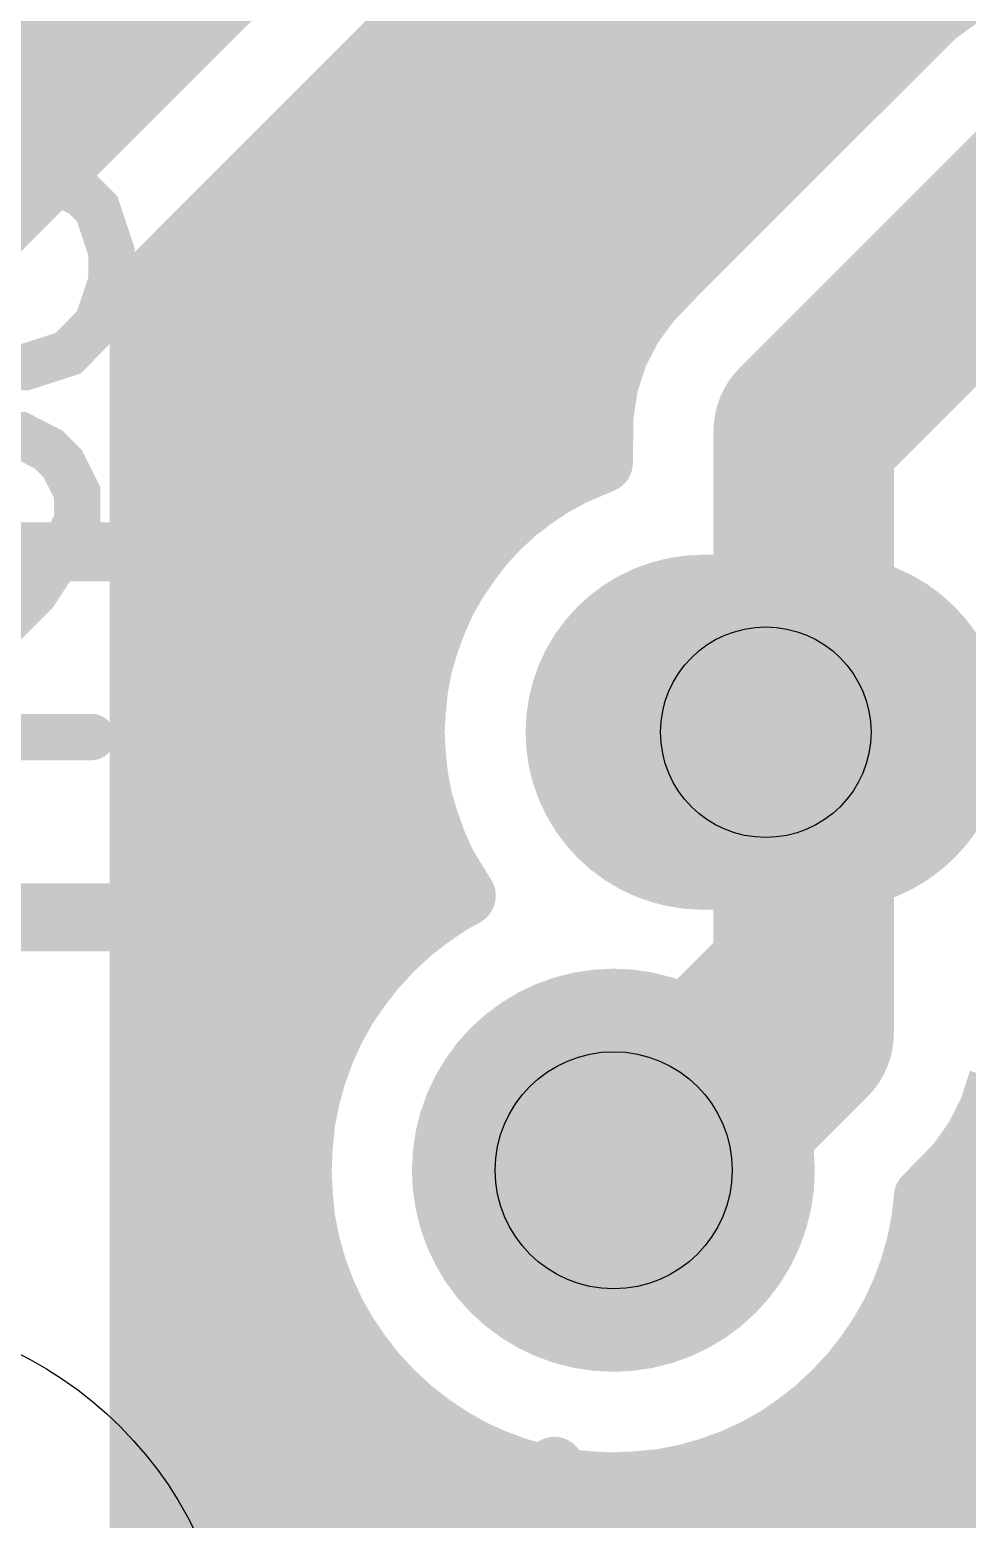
# Model space of a CAD drawing. Extents: x 0 to 2.03, y 0 to 1.72.
# Drawn here: x 0.2713 to 0.4272, y 0.2192 to 0.4667 of the extents above; entities that cross this region are included whole.
import ezdxf

# ---------------------------------------------------------------- set-up
doc = ezdxf.new("R2010")
doc.units = 0
for name, color, linetype in [('Drill_Top', 9, 'CONTINUOUS'), ('Top', 5, 'CONTINUOUS'), ('Top_Silk', 2, 'CONTINUOUS')]:
    doc.layers.add(name, color=color, linetype=linetype)

msp = doc.modelspace()

# ---------------------------------------------------------------- linework, layer by layer
at = {"layer": 'Drill_Top'}
for centre, radius in [((0.3937, 0.35), 0.0175), ((0.3684, 0.2772), 0.0197)]:
    msp.add_circle(centre, radius, dxfattribs=at)
at = {"layer": 'Top', "linetype": 'CONTINUOUS'}
for points, const_width in [([(0.325, 0.5062), (0.2562, 0.4375)], 0.03), ([(0.3388, 0.4728), (0.2896, 0.4236)], 0.01), ([(0.422, 0.4691), (0.4263, 0.4722)], 0.01), ([(0.3799, 0.4271), (0.422, 0.4691)], 0.01), ([(0.3346, 0.4676), (0.4194, 0.4676)], 0.01), ([(0.3248, 0.4578), (0.4096, 0.4578)], 0.01), ([(0.4, 0.4), (0.4437, 0.4437)], 0.03), ([(0.3149, 0.4479), (0.3997, 0.4479)], 0.01), ([(0.305, 0.438), (0.3898, 0.438)], 0.01), ([(0.2952, 0.4282), (0.38, 0.4282)], 0.01), ([(0.3746, 0.4216), (0.3799, 0.4271)], 0.01), ([(0.2896, 0.4236), (0.2896, 0.1576)], 0.01), ([(0.3715, 0.4174), (0.3746, 0.4216)], 0.01), ([(0.2906, 0.4183), (0.3711, 0.4183)], 0.01), ([(0.3691, 0.4127), (0.3715, 0.4174)], 0.01), ([(0.3675, 0.4078), (0.3691, 0.4127)], 0.01), ([(0.4, 0.3088), (0.4, 0.4)], 0.03), ([(0.2906, 0.4084), (0.3667, 0.4084)], 0.01), ([(0.3667, 0.4026), (0.3675, 0.4078)], 0.01), ([(0.3666, 0.3948), (0.3667, 0.4026)], 0.01), ([(0.2906, 0.3986), (0.3656, 0.3986)], 0.01), ([(0.3615, 0.3926), (0.3666, 0.3948)], 0.01), ([(0.3582, 0.3908), (0.3615, 0.3926)], 0.01), ([(0.2906, 0.3887), (0.354, 0.3887)], 0.01), ([(0.3521, 0.3864), (0.3551, 0.3887)], 0.01), ([(0.3551, 0.3887), (0.3582, 0.3908)], 0.01), ([(0.3493, 0.3838), (0.3521, 0.3864)], 0.01), ([(0.3468, 0.3811), (0.3493, 0.3838)], 0.01), ([(0.2906, 0.3788), (0.344, 0.3788)], 0.01), ([(0.3445, 0.3781), (0.3468, 0.3811)], 0.01), ([(0.3424, 0.375), (0.3445, 0.3781)], 0.01), ([(0.3405, 0.3717), (0.3424, 0.375)], 0.01), ([(0.339, 0.3683), (0.3405, 0.3717)], 0.01), ([(0.2906, 0.369), (0.3382, 0.369)], 0.01), ([(0.3377, 0.3648), (0.339, 0.3683)], 0.01), ([(0.3366, 0.3611), (0.3377, 0.3648)], 0.01), ([(0.2906, 0.3591), (0.3352, 0.3591)], 0.01), ([(0.3359, 0.3575), (0.3366, 0.3611)], 0.01), ([(0.3937, 0.35), (0.4, 0.35)], 0.03), ([(0.4, 0.35), (0.4, 0.3)], 0.03), ([(0.3355, 0.3537), (0.3359, 0.3575)], 0.01), ([(0.3353, 0.35), (0.3355, 0.3537)], 0.01), ([(0.2906, 0.3492), (0.3343, 0.3492)], 0.01), ([(0.3355, 0.3462), (0.3353, 0.35)], 0.01), ([(0.3359, 0.3425), (0.3355, 0.3462)], 0.01), ([(0.3366, 0.3388), (0.3359, 0.3425)], 0.01), ([(0.2906, 0.3393), (0.3355, 0.3393)], 0.01), ([(0.3377, 0.3352), (0.3366, 0.3388)], 0.01), ([(0.339, 0.3316), (0.3377, 0.3352)], 0.01), ([(0.2906, 0.3295), (0.3389, 0.3295)], 0.01), ([(0.3405, 0.3282), (0.339, 0.3316)], 0.01), ([(0.3438, 0.3228), (0.3405, 0.3282)], 0.01), ([(0.3413, 0.3214), (0.3438, 0.3228)], 0.01), ([(0.2906, 0.3196), (0.3376, 0.3196)], 0.01), ([(0.3379, 0.3191), (0.3413, 0.3214)], 0.01), ([(0.3347, 0.3166), (0.3379, 0.3191)], 0.01), ([(0.3684, 0.2772), (0.4, 0.3088)], 0.03), ([(0.3317, 0.3138), (0.3347, 0.3166)], 0.01), ([(0.3289, 0.3108), (0.3317, 0.3138)], 0.01), ([(0.2906, 0.3097), (0.327, 0.3097)], 0.01), ([(0.3264, 0.3076), (0.3289, 0.3108)], 0.01), ([(0.4, 0.3), (0.3771, 0.2772)], 0.03), ([(0.3241, 0.3043), (0.3264, 0.3076)], 0.01), ([(0.3221, 0.3007), (0.3241, 0.3043)], 0.01), ([(0.2906, 0.2999), (0.3207, 0.2999)], 0.01), ([(0.3204, 0.297), (0.3221, 0.3007)], 0.01), ([(0.319, 0.2932), (0.3204, 0.297)], 0.01), ([(0.3179, 0.2893), (0.319, 0.2932)], 0.01), ([(0.4324, 0.2922), (0.4308, 0.2872)], 0.01), ([(0.2906, 0.29), (0.3171, 0.29)], 0.01), ([(0.3171, 0.2853), (0.3179, 0.2893)], 0.01), ([(0.3771, 0.2772), (0.3684, 0.2772)], 0.03), ([(0.4308, 0.2872), (0.4284, 0.2825)], 0.01), ([(0.3167, 0.2812), (0.3171, 0.2853)], 0.01), ([(0.4284, 0.2825), (0.4254, 0.2783)], 0.01), ([(0.2906, 0.2801), (0.3156, 0.2801)], 0.01), ([(0.3165, 0.2772), (0.3167, 0.2812)], 0.01), ([(0.4278, 0.2801), (0.5222, 0.2801)], 0.01), ([(0.4254, 0.2783), (0.42, 0.2728)], 0.01), ([(0.3167, 0.2731), (0.3165, 0.2772)], 0.01), ([(0.3171, 0.269), (0.3167, 0.2731)], 0.01), ([(0.42, 0.2728), (0.4196, 0.269)], 0.01), ([(0.2906, 0.2703), (0.316, 0.2703)], 0.01), ([(0.4208, 0.2703), (0.5225, 0.2703)], 0.01), ([(0.3179, 0.265), (0.3171, 0.269)], 0.01), ([(0.4196, 0.269), (0.4188, 0.265)], 0.01), ([(0.319, 0.2611), (0.3179, 0.265)], 0.01), ([(0.4188, 0.265), (0.4177, 0.2611)], 0.01), ([(0.2906, 0.2604), (0.3183, 0.2604)], 0.01), ([(0.3204, 0.2573), (0.319, 0.2611)], 0.01), ([(0.4177, 0.2611), (0.4163, 0.2573)], 0.01), ([(0.4184, 0.2604), (0.5249, 0.2604)], 0.01), ([(0.3221, 0.2536), (0.3204, 0.2573)], 0.01), ([(0.4163, 0.2573), (0.4146, 0.2536)], 0.01), ([(0.3241, 0.2501), (0.3221, 0.2536)], 0.01), ([(0.4146, 0.2536), (0.4126, 0.2501)], 0.01), ([(0.2906, 0.2505), (0.3228, 0.2505)], 0.01), ([(0.3264, 0.2467), (0.3241, 0.2501)], 0.01), ([(0.4126, 0.2501), (0.4103, 0.2467)], 0.01), ([(0.4139, 0.2505), (0.5294, 0.2505)], 0.01), ([(0.3289, 0.2435), (0.3264, 0.2467)], 0.01), ([(0.4103, 0.2467), (0.4078, 0.2435)], 0.01), ([(0.3317, 0.2405), (0.3289, 0.2435)], 0.01), ([(0.4078, 0.2435), (0.405, 0.2405)], 0.01), ([(0.2906, 0.2407), (0.3305, 0.2407)], 0.01), ([(0.3347, 0.2377), (0.3317, 0.2405)], 0.01), ([(0.405, 0.2405), (0.402, 0.2377)], 0.01), ([(0.4062, 0.2407), (0.5371, 0.2407)], 0.01), ([(0.3379, 0.2352), (0.3347, 0.2377)], 0.01), ([(0.402, 0.2377), (0.3988, 0.2352)], 0.01), ([(0.3413, 0.2329), (0.3379, 0.2352)], 0.01), ([(0.3988, 0.2352), (0.3955, 0.2329)], 0.01), ([(0.3448, 0.2309), (0.3413, 0.2329)], 0.01), ([(0.3955, 0.2329), (0.3919, 0.2309)], 0.01), ([(0.2906, 0.2308), (0.3441, 0.2308)], 0.01), ([(0.3485, 0.2292), (0.3448, 0.2309)], 0.01), ([(0.3919, 0.2309), (0.3882, 0.2292)], 0.01), ([(0.3926, 0.2308), (0.5507, 0.2308)], 0.01), ([(0.3523, 0.2278), (0.3485, 0.2292)], 0.01), ([(0.3562, 0.2267), (0.3523, 0.2278)], 0.01), ([(0.3844, 0.2278), (0.3805, 0.2267)], 0.01), ([(0.3882, 0.2292), (0.3844, 0.2278)], 0.01), ([(0.3602, 0.2259), (0.3562, 0.2267)], 0.01), ([(0.3643, 0.2255), (0.3602, 0.2259)], 0.01), ([(0.3684, 0.2253), (0.3643, 0.2255)], 0.01), ([(0.3724, 0.2255), (0.3684, 0.2253)], 0.01), ([(0.3765, 0.2259), (0.3724, 0.2255)], 0.01), ([(0.3805, 0.2267), (0.3765, 0.2259)], 0.01), ([(0.2906, 0.2209), (2.0064, 0.2209)], 0.01)]:
    msp.add_lwpolyline(points, dxfattribs=dict(at, const_width=const_width))
for points, const_width in [([(0.4195, 0.4691, 1), (0.4245, 0.4691, 1), (0.4195, 0.4691, 1)], 0.005), ([(0.4195, 0.4691, 1), (0.4245, 0.4691, 1), (0.4195, 0.4691, 1)], 0.005), ([(0.3774, 0.4271, 1), (0.3824, 0.4271, 1), (0.3774, 0.4271, 1)], 0.005), ([(0.3774, 0.4271, 1), (0.3824, 0.4271, 1), (0.3774, 0.4271, 1)], 0.005), ([(0.2871, 0.4236, 1), (0.2921, 0.4236, 1), (0.2871, 0.4236, 1)], 0.005), ([(0.2871, 0.4236, 1), (0.2921, 0.4236, 1), (0.2871, 0.4236, 1)], 0.005), ([(0.3721, 0.4216, 1), (0.3771, 0.4216, 1), (0.3721, 0.4216, 1)], 0.005), ([(0.3721, 0.4216, 1), (0.3771, 0.4216, 1), (0.3721, 0.4216, 1)], 0.005), ([(0.369, 0.4174, 1), (0.374, 0.4174, 1), (0.369, 0.4174, 1)], 0.005), ([(0.369, 0.4174, 1), (0.374, 0.4174, 1), (0.369, 0.4174, 1)], 0.005), ([(0.3666, 0.4127, 1), (0.3716, 0.4127, 1), (0.3666, 0.4127, 1)], 0.005), ([(0.3666, 0.4127, 1), (0.3716, 0.4127, 1), (0.3666, 0.4127, 1)], 0.005), ([(0.3925, 0.4, 1), (0.4075, 0.4, 1), (0.3925, 0.4, 1)], 0.015), ([(0.3925, 0.4, 1), (0.4075, 0.4, 1), (0.3925, 0.4, 1)], 0.015), ([(0.365, 0.4078, 1), (0.37, 0.4078, 1), (0.365, 0.4078, 1)], 0.005), ([(0.365, 0.4078, 1), (0.37, 0.4078, 1), (0.365, 0.4078, 1)], 0.005), ([(0.3642, 0.4026, 1), (0.3692, 0.4026, 1), (0.3642, 0.4026, 1)], 0.005), ([(0.3642, 0.4026, 1), (0.3692, 0.4026, 1), (0.3642, 0.4026, 1)], 0.005), ([(0.3641, 0.3948, 1), (0.3691, 0.3948, 1), (0.3641, 0.3948, 1)], 0.005), ([(0.3641, 0.3948, 1), (0.3691, 0.3948, 1), (0.3641, 0.3948, 1)], 0.005), ([(0.359, 0.3926, 1), (0.364, 0.3926, 1), (0.359, 0.3926, 1)], 0.005), ([(0.359, 0.3926, 1), (0.364, 0.3926, 1), (0.359, 0.3926, 1)], 0.005), ([(0.3526, 0.3887, 1), (0.3576, 0.3887, 1), (0.3526, 0.3887, 1)], 0.005), ([(0.3526, 0.3887, 1), (0.3576, 0.3887, 1), (0.3526, 0.3887, 1)], 0.005), ([(0.3557, 0.3908, 1), (0.3607, 0.3908, 1), (0.3557, 0.3908, 1)], 0.005), ([(0.3557, 0.3908, 1), (0.3607, 0.3908, 1), (0.3557, 0.3908, 1)], 0.005), ([(0.3496, 0.3864, 1), (0.3546, 0.3864, 1), (0.3496, 0.3864, 1)], 0.005), ([(0.3496, 0.3864, 1), (0.3546, 0.3864, 1), (0.3496, 0.3864, 1)], 0.005), ([(0.3468, 0.3838, 1), (0.3518, 0.3838, 1), (0.3468, 0.3838, 1)], 0.005), ([(0.3468, 0.3838, 1), (0.3518, 0.3838, 1), (0.3468, 0.3838, 1)], 0.005), ([(0.3443, 0.3811, 1), (0.3493, 0.3811, 1), (0.3443, 0.3811, 1)], 0.005), ([(0.3443, 0.3811, 1), (0.3493, 0.3811, 1), (0.3443, 0.3811, 1)], 0.005), ([(0.342, 0.3781, 1), (0.347, 0.3781, 1), (0.342, 0.3781, 1)], 0.005), ([(0.342, 0.3781, 1), (0.347, 0.3781, 1), (0.342, 0.3781, 1)], 0.005), ([(0.3399, 0.375, 1), (0.3449, 0.375, 1), (0.3399, 0.375, 1)], 0.005), ([(0.3399, 0.375, 1), (0.3449, 0.375, 1), (0.3399, 0.375, 1)], 0.005), ([(0.398, 0.35, 1), (0.3685, 0.35, 1), (0.398, 0.35, 1)], 0.0295), ([(0.419, 0.35, 1), (0.3895, 0.35, 1), (0.419, 0.35, 1)], 0.0295), ([(0.338, 0.3717, 1), (0.343, 0.3717, 1), (0.338, 0.3717, 1)], 0.005), ([(0.338, 0.3717, 1), (0.343, 0.3717, 1), (0.338, 0.3717, 1)], 0.005), ([(0.3365, 0.3683, 1), (0.3415, 0.3683, 1), (0.3365, 0.3683, 1)], 0.005), ([(0.3365, 0.3683, 1), (0.3415, 0.3683, 1), (0.3365, 0.3683, 1)], 0.005), ([(0.3352, 0.3648, 1), (0.3402, 0.3648, 1), (0.3352, 0.3648, 1)], 0.005), ([(0.3352, 0.3648, 1), (0.3402, 0.3648, 1), (0.3352, 0.3648, 1)], 0.005), ([(0.3341, 0.3611, 1), (0.3391, 0.3611, 1), (0.3341, 0.3611, 1)], 0.005), ([(0.3341, 0.3611, 1), (0.3391, 0.3611, 1), (0.3341, 0.3611, 1)], 0.005), ([(0.3862, 0.35, 1), (0.4012, 0.35, 1), (0.3862, 0.35, 1)], 0.015), ([(0.3925, 0.35, 1), (0.4075, 0.35, 1), (0.3925, 0.35, 1)], 0.015), ([(0.3925, 0.35, 1), (0.4075, 0.35, 1), (0.3925, 0.35, 1)], 0.015), ([(0.3334, 0.3575, 1), (0.3384, 0.3575, 1), (0.3334, 0.3575, 1)], 0.005), ([(0.3334, 0.3575, 1), (0.3384, 0.3575, 1), (0.3334, 0.3575, 1)], 0.005), ([(0.333, 0.3537, 1), (0.338, 0.3537, 1), (0.333, 0.3537, 1)], 0.005), ([(0.333, 0.3537, 1), (0.338, 0.3537, 1), (0.333, 0.3537, 1)], 0.005), ([(0.3328, 0.35, 1), (0.3378, 0.35, 1), (0.3328, 0.35, 1)], 0.005), ([(0.3328, 0.35, 1), (0.3378, 0.35, 1), (0.3328, 0.35, 1)], 0.005), ([(0.333, 0.3462, 1), (0.338, 0.3462, 1), (0.333, 0.3462, 1)], 0.005), ([(0.333, 0.3462, 1), (0.338, 0.3462, 1), (0.333, 0.3462, 1)], 0.005), ([(0.3334, 0.3425, 1), (0.3384, 0.3425, 1), (0.3334, 0.3425, 1)], 0.005), ([(0.3334, 0.3425, 1), (0.3384, 0.3425, 1), (0.3334, 0.3425, 1)], 0.005), ([(0.3341, 0.3388, 1), (0.3391, 0.3388, 1), (0.3341, 0.3388, 1)], 0.005), ([(0.3341, 0.3388, 1), (0.3391, 0.3388, 1), (0.3341, 0.3388, 1)], 0.005), ([(0.3352, 0.3352, 1), (0.3402, 0.3352, 1), (0.3352, 0.3352, 1)], 0.005), ([(0.3352, 0.3352, 1), (0.3402, 0.3352, 1), (0.3352, 0.3352, 1)], 0.005), ([(0.3365, 0.3316, 1), (0.3415, 0.3316, 1), (0.3365, 0.3316, 1)], 0.005), ([(0.3365, 0.3316, 1), (0.3415, 0.3316, 1), (0.3365, 0.3316, 1)], 0.005), ([(0.338, 0.3282, 1), (0.343, 0.3282, 1), (0.338, 0.3282, 1)], 0.005), ([(0.338, 0.3282, 1), (0.343, 0.3282, 1), (0.338, 0.3282, 1)], 0.005), ([(0.3413, 0.3228, 1), (0.3463, 0.3228, 1), (0.3413, 0.3228, 1)], 0.005), ([(0.3413, 0.3228, 1), (0.3463, 0.3228, 1), (0.3413, 0.3228, 1)], 0.005), ([(0.3388, 0.3214, 1), (0.3438, 0.3214, 1), (0.3388, 0.3214, 1)], 0.005), ([(0.3388, 0.3214, 1), (0.3438, 0.3214, 1), (0.3388, 0.3214, 1)], 0.005), ([(0.3354, 0.3191, 1), (0.3404, 0.3191, 1), (0.3354, 0.3191, 1)], 0.005), ([(0.3354, 0.3191, 1), (0.3404, 0.3191, 1), (0.3354, 0.3191, 1)], 0.005), ([(0.3925, 0.3088, 1), (0.4075, 0.3088, 1), (0.3925, 0.3088, 1)], 0.015), ([(0.3925, 0.3088, 1), (0.4075, 0.3088, 1), (0.3925, 0.3088, 1)], 0.015), ([(0.3322, 0.3166, 1), (0.3372, 0.3166, 1), (0.3322, 0.3166, 1)], 0.005), ([(0.3322, 0.3166, 1), (0.3372, 0.3166, 1), (0.3322, 0.3166, 1)], 0.005), ([(0.3292, 0.3138, 1), (0.3342, 0.3138, 1), (0.3292, 0.3138, 1)], 0.005), ([(0.3292, 0.3138, 1), (0.3342, 0.3138, 1), (0.3292, 0.3138, 1)], 0.005), ([(0.3264, 0.3108, 1), (0.3314, 0.3108, 1), (0.3264, 0.3108, 1)], 0.005), ([(0.3264, 0.3108, 1), (0.3314, 0.3108, 1), (0.3264, 0.3108, 1)], 0.005), ([(0.3925, 0.3, 1), (0.4075, 0.3, 1), (0.3925, 0.3, 1)], 0.015), ([(0.3925, 0.3, 1), (0.4075, 0.3, 1), (0.3925, 0.3, 1)], 0.015), ([(0.3239, 0.3076, 1), (0.3289, 0.3076, 1), (0.3239, 0.3076, 1)], 0.005), ([(0.3239, 0.3076, 1), (0.3289, 0.3076, 1), (0.3239, 0.3076, 1)], 0.005), ([(0.3851, 0.2772, 1), (0.3516, 0.2772, 1), (0.3851, 0.2772, 1)], 0.0335), ([(0.3216, 0.3043, 1), (0.3266, 0.3043, 1), (0.3216, 0.3043, 1)], 0.005), ([(0.3216, 0.3043, 1), (0.3266, 0.3043, 1), (0.3216, 0.3043, 1)], 0.005), ([(0.3196, 0.3007, 1), (0.3246, 0.3007, 1), (0.3196, 0.3007, 1)], 0.005), ([(0.3196, 0.3007, 1), (0.3246, 0.3007, 1), (0.3196, 0.3007, 1)], 0.005), ([(0.3179, 0.297, 1), (0.3229, 0.297, 1), (0.3179, 0.297, 1)], 0.005), ([(0.3179, 0.297, 1), (0.3229, 0.297, 1), (0.3179, 0.297, 1)], 0.005), ([(0.3165, 0.2932, 1), (0.3215, 0.2932, 1), (0.3165, 0.2932, 1)], 0.005), ([(0.3165, 0.2932, 1), (0.3215, 0.2932, 1), (0.3165, 0.2932, 1)], 0.005), ([(0.3154, 0.2893, 1), (0.3204, 0.2893, 1), (0.3154, 0.2893, 1)], 0.005), ([(0.3154, 0.2893, 1), (0.3204, 0.2893, 1), (0.3154, 0.2893, 1)], 0.005), ([(0.3609, 0.2772, 1), (0.3759, 0.2772, 1), (0.3609, 0.2772, 1)], 0.015), ([(0.3609, 0.2772, 1), (0.3759, 0.2772, 1), (0.3609, 0.2772, 1)], 0.015), ([(0.3696, 0.2772, 1), (0.3846, 0.2772, 1), (0.3696, 0.2772, 1)], 0.015), ([(0.3696, 0.2772, 1), (0.3846, 0.2772, 1), (0.3696, 0.2772, 1)], 0.015), ([(0.4283, 0.2872, 1), (0.4333, 0.2872, 1), (0.4283, 0.2872, 1)], 0.005), ([(0.4283, 0.2872, 1), (0.4333, 0.2872, 1), (0.4283, 0.2872, 1)], 0.005), ([(0.3146, 0.2853, 1), (0.3196, 0.2853, 1), (0.3146, 0.2853, 1)], 0.005), ([(0.3146, 0.2853, 1), (0.3196, 0.2853, 1), (0.3146, 0.2853, 1)], 0.005), ([(0.4259, 0.2825, 1), (0.4309, 0.2825, 1), (0.4259, 0.2825, 1)], 0.005), ([(0.4259, 0.2825, 1), (0.4309, 0.2825, 1), (0.4259, 0.2825, 1)], 0.005), ([(0.3142, 0.2812, 1), (0.3192, 0.2812, 1), (0.3142, 0.2812, 1)], 0.005), ([(0.3142, 0.2812, 1), (0.3192, 0.2812, 1), (0.3142, 0.2812, 1)], 0.005), ([(0.4229, 0.2783, 1), (0.4279, 0.2783, 1), (0.4229, 0.2783, 1)], 0.005), ([(0.4229, 0.2783, 1), (0.4279, 0.2783, 1), (0.4229, 0.2783, 1)], 0.005), ([(0.314, 0.2772, 1), (0.319, 0.2772, 1), (0.314, 0.2772, 1)], 0.005), ([(0.314, 0.2772, 1), (0.319, 0.2772, 1), (0.314, 0.2772, 1)], 0.005), ([(0.3142, 0.2731, 1), (0.3192, 0.2731, 1), (0.3142, 0.2731, 1)], 0.005), ([(0.3142, 0.2731, 1), (0.3192, 0.2731, 1), (0.3142, 0.2731, 1)], 0.005), ([(0.4175, 0.2728, 1), (0.4225, 0.2728, 1), (0.4175, 0.2728, 1)], 0.005), ([(0.4175, 0.2728, 1), (0.4225, 0.2728, 1), (0.4175, 0.2728, 1)], 0.005), ([(0.3146, 0.269, 1), (0.3196, 0.269, 1), (0.3146, 0.269, 1)], 0.005), ([(0.3146, 0.269, 1), (0.3196, 0.269, 1), (0.3146, 0.269, 1)], 0.005), ([(0.4171, 0.269, 1), (0.4221, 0.269, 1), (0.4171, 0.269, 1)], 0.005), ([(0.4171, 0.269, 1), (0.4221, 0.269, 1), (0.4171, 0.269, 1)], 0.005), ([(0.3154, 0.265, 1), (0.3204, 0.265, 1), (0.3154, 0.265, 1)], 0.005), ([(0.3154, 0.265, 1), (0.3204, 0.265, 1), (0.3154, 0.265, 1)], 0.005), ([(0.4163, 0.265, 1), (0.4213, 0.265, 1), (0.4163, 0.265, 1)], 0.005), ([(0.4163, 0.265, 1), (0.4213, 0.265, 1), (0.4163, 0.265, 1)], 0.005), ([(0.3165, 0.2611, 1), (0.3215, 0.2611, 1), (0.3165, 0.2611, 1)], 0.005), ([(0.3165, 0.2611, 1), (0.3215, 0.2611, 1), (0.3165, 0.2611, 1)], 0.005), ([(0.4152, 0.2611, 1), (0.4202, 0.2611, 1), (0.4152, 0.2611, 1)], 0.005), ([(0.4152, 0.2611, 1), (0.4202, 0.2611, 1), (0.4152, 0.2611, 1)], 0.005), ([(0.3179, 0.2573, 1), (0.3229, 0.2573, 1), (0.3179, 0.2573, 1)], 0.005), ([(0.3179, 0.2573, 1), (0.3229, 0.2573, 1), (0.3179, 0.2573, 1)], 0.005), ([(0.4138, 0.2573, 1), (0.4188, 0.2573, 1), (0.4138, 0.2573, 1)], 0.005), ([(0.4138, 0.2573, 1), (0.4188, 0.2573, 1), (0.4138, 0.2573, 1)], 0.005), ([(0.3196, 0.2536, 1), (0.3246, 0.2536, 1), (0.3196, 0.2536, 1)], 0.005), ([(0.3196, 0.2536, 1), (0.3246, 0.2536, 1), (0.3196, 0.2536, 1)], 0.005), ([(0.4121, 0.2536, 1), (0.4171, 0.2536, 1), (0.4121, 0.2536, 1)], 0.005), ([(0.4121, 0.2536, 1), (0.4171, 0.2536, 1), (0.4121, 0.2536, 1)], 0.005), ([(0.3216, 0.2501, 1), (0.3266, 0.2501, 1), (0.3216, 0.2501, 1)], 0.005), ([(0.3216, 0.2501, 1), (0.3266, 0.2501, 1), (0.3216, 0.2501, 1)], 0.005), ([(0.4101, 0.2501, 1), (0.4151, 0.2501, 1), (0.4101, 0.2501, 1)], 0.005), ([(0.4101, 0.2501, 1), (0.4151, 0.2501, 1), (0.4101, 0.2501, 1)], 0.005), ([(0.3239, 0.2467, 1), (0.3289, 0.2467, 1), (0.3239, 0.2467, 1)], 0.005), ([(0.3239, 0.2467, 1), (0.3289, 0.2467, 1), (0.3239, 0.2467, 1)], 0.005), ([(0.4078, 0.2467, 1), (0.4128, 0.2467, 1), (0.4078, 0.2467, 1)], 0.005), ([(0.4078, 0.2467, 1), (0.4128, 0.2467, 1), (0.4078, 0.2467, 1)], 0.005), ([(0.3264, 0.2435, 1), (0.3314, 0.2435, 1), (0.3264, 0.2435, 1)], 0.005), ([(0.3264, 0.2435, 1), (0.3314, 0.2435, 1), (0.3264, 0.2435, 1)], 0.005), ([(0.4053, 0.2435, 1), (0.4103, 0.2435, 1), (0.4053, 0.2435, 1)], 0.005), ([(0.4053, 0.2435, 1), (0.4103, 0.2435, 1), (0.4053, 0.2435, 1)], 0.005), ([(0.3292, 0.2405, 1), (0.3342, 0.2405, 1), (0.3292, 0.2405, 1)], 0.005), ([(0.3292, 0.2405, 1), (0.3342, 0.2405, 1), (0.3292, 0.2405, 1)], 0.005), ([(0.4025, 0.2405, 1), (0.4075, 0.2405, 1), (0.4025, 0.2405, 1)], 0.005), ([(0.4025, 0.2405, 1), (0.4075, 0.2405, 1), (0.4025, 0.2405, 1)], 0.005), ([(0.3322, 0.2377, 1), (0.3372, 0.2377, 1), (0.3322, 0.2377, 1)], 0.005), ([(0.3322, 0.2377, 1), (0.3372, 0.2377, 1), (0.3322, 0.2377, 1)], 0.005), ([(0.3995, 0.2377, 1), (0.4045, 0.2377, 1), (0.3995, 0.2377, 1)], 0.005), ([(0.3995, 0.2377, 1), (0.4045, 0.2377, 1), (0.3995, 0.2377, 1)], 0.005), ([(0.3354, 0.2352, 1), (0.3404, 0.2352, 1), (0.3354, 0.2352, 1)], 0.005), ([(0.3354, 0.2352, 1), (0.3404, 0.2352, 1), (0.3354, 0.2352, 1)], 0.005), ([(0.3963, 0.2352, 1), (0.4013, 0.2352, 1), (0.3963, 0.2352, 1)], 0.005), ([(0.3963, 0.2352, 1), (0.4013, 0.2352, 1), (0.3963, 0.2352, 1)], 0.005), ([(0.3388, 0.2329, 1), (0.3438, 0.2329, 1), (0.3388, 0.2329, 1)], 0.005), ([(0.3388, 0.2329, 1), (0.3438, 0.2329, 1), (0.3388, 0.2329, 1)], 0.005), ([(0.393, 0.2329, 1), (0.398, 0.2329, 1), (0.393, 0.2329, 1)], 0.005), ([(0.393, 0.2329, 1), (0.398, 0.2329, 1), (0.393, 0.2329, 1)], 0.005), ([(0.3423, 0.2309, 1), (0.3473, 0.2309, 1), (0.3423, 0.2309, 1)], 0.005), ([(0.3423, 0.2309, 1), (0.3473, 0.2309, 1), (0.3423, 0.2309, 1)], 0.005), ([(0.3894, 0.2309, 1), (0.3944, 0.2309, 1), (0.3894, 0.2309, 1)], 0.005), ([(0.3894, 0.2309, 1), (0.3944, 0.2309, 1), (0.3894, 0.2309, 1)], 0.005), ([(0.346, 0.2292, 1), (0.351, 0.2292, 1), (0.346, 0.2292, 1)], 0.005), ([(0.346, 0.2292, 1), (0.351, 0.2292, 1), (0.346, 0.2292, 1)], 0.005), ([(0.3498, 0.2278, 1), (0.3548, 0.2278, 1), (0.3498, 0.2278, 1)], 0.005), ([(0.3498, 0.2278, 1), (0.3548, 0.2278, 1), (0.3498, 0.2278, 1)], 0.005), ([(0.3819, 0.2278, 1), (0.3869, 0.2278, 1), (0.3819, 0.2278, 1)], 0.005), ([(0.3819, 0.2278, 1), (0.3869, 0.2278, 1), (0.3819, 0.2278, 1)], 0.005), ([(0.3857, 0.2292, 1), (0.3907, 0.2292, 1), (0.3857, 0.2292, 1)], 0.005), ([(0.3857, 0.2292, 1), (0.3907, 0.2292, 1), (0.3857, 0.2292, 1)], 0.005), ([(0.3537, 0.2267, 1), (0.3587, 0.2267, 1), (0.3537, 0.2267, 1)], 0.005), ([(0.3537, 0.2267, 1), (0.3587, 0.2267, 1), (0.3537, 0.2267, 1)], 0.005), ([(0.3577, 0.2259, 1), (0.3627, 0.2259, 1), (0.3577, 0.2259, 1)], 0.005), ([(0.3577, 0.2259, 1), (0.3627, 0.2259, 1), (0.3577, 0.2259, 1)], 0.005), ([(0.3618, 0.2255, 1), (0.3668, 0.2255, 1), (0.3618, 0.2255, 1)], 0.005), ([(0.3618, 0.2255, 1), (0.3668, 0.2255, 1), (0.3618, 0.2255, 1)], 0.005), ([(0.3659, 0.2253, 1), (0.3709, 0.2253, 1), (0.3659, 0.2253, 1)], 0.005), ([(0.3659, 0.2253, 1), (0.3709, 0.2253, 1), (0.3659, 0.2253, 1)], 0.005), ([(0.3699, 0.2255, 1), (0.3749, 0.2255, 1), (0.3699, 0.2255, 1)], 0.005), ([(0.3699, 0.2255, 1), (0.3749, 0.2255, 1), (0.3699, 0.2255, 1)], 0.005), ([(0.374, 0.2259, 1), (0.379, 0.2259, 1), (0.374, 0.2259, 1)], 0.005), ([(0.374, 0.2259, 1), (0.379, 0.2259, 1), (0.374, 0.2259, 1)], 0.005), ([(0.378, 0.2267, 1), (0.383, 0.2267, 1), (0.378, 0.2267, 1)], 0.005), ([(0.378, 0.2267, 1), (0.383, 0.2267, 1), (0.378, 0.2267, 1)], 0.005)]:
    msp.add_lwpolyline(points, format="xyb", dxfattribs=dict(at, const_width=const_width))
at = {"layer": 'Top'}
msp.add_solid([(0.3832, 0.3795), (0.4042, 0.3795), (0.3832, 0.3205), (0.4042, 0.3205)], dxfattribs=at)
at = {"layer": 'Top_Silk', "linetype": 'CONTINUOUS'}
for points, const_width in [([(0.2562, 0.4609), (0.2825, 0.4609), (0.2682, 0.4417), (0.2754, 0.4417), (0.2801, 0.4394), (0.2825, 0.437), (0.2849, 0.4298), (0.2849, 0.425), (0.2825, 0.4179), (0.2777, 0.413), (0.2706, 0.4107), (0.2634, 0.4107), (0.2562, 0.413), (0.2539, 0.4155), (0.2514, 0.4202)], 0.0077), ([(0.2506, 0.3874), (0.2506, 0.3898), (0.2529, 0.3946), (0.2553, 0.397), (0.2601, 0.3994), (0.2697, 0.3994), (0.2744, 0.397), (0.2768, 0.3946), (0.2792, 0.3898), (0.2792, 0.3851), (0.2768, 0.3803), (0.2721, 0.3731), (0.2481, 0.3492), (0.2816, 0.3492)], 0.0077), ([(0.1636, 0.38), (0.3239, 0.38)], 0.0098), ([(0.3239, 0.32), (0.3239, 0.38)], 0.0098), ([(0.1636, 0.32), (0.3239, 0.32)], 0.0098), ([(0.1498, 0.3185), (0.331, 0.3185)], 0.0098), ([(0.3585, 0.228), (0.3585, 0.1492)], 0.0098)]:
    msp.add_lwpolyline(points, dxfattribs=dict(at, const_width=const_width))
for points, const_width in [([(0.3214, 0.38, 1), (0.3263, 0.38, 1), (0.3214, 0.38, 1)], 0.0049), ([(0.3214, 0.38, 1), (0.3263, 0.38, 1), (0.3214, 0.38, 1)], 0.0049), ([(0.2797, 0.3492, 1), (0.2835, 0.3492, 1), (0.2797, 0.3492, 1)], 0.0039), ([(0.3214, 0.32, 1), (0.3263, 0.32, 1), (0.3214, 0.32, 1)], 0.0049), ([(0.3214, 0.32, 1), (0.3263, 0.32, 1), (0.3214, 0.32, 1)], 0.0049), ([(0.3285, 0.3185, 1), (0.3334, 0.3185, 1), (0.3285, 0.3185, 1)], 0.0049), ([(0.3561, 0.228, 1), (0.361, 0.228, 1), (0.3561, 0.228, 1)], 0.0049)]:
    msp.add_lwpolyline(points, format="xyb", dxfattribs=dict(at, const_width=const_width))
at = {"layer": 'Top_Silk'}
msp.add_circle((0.2404, 0.1886), 0.065, dxfattribs=at)

doc.saveas('drawing.dxf')
